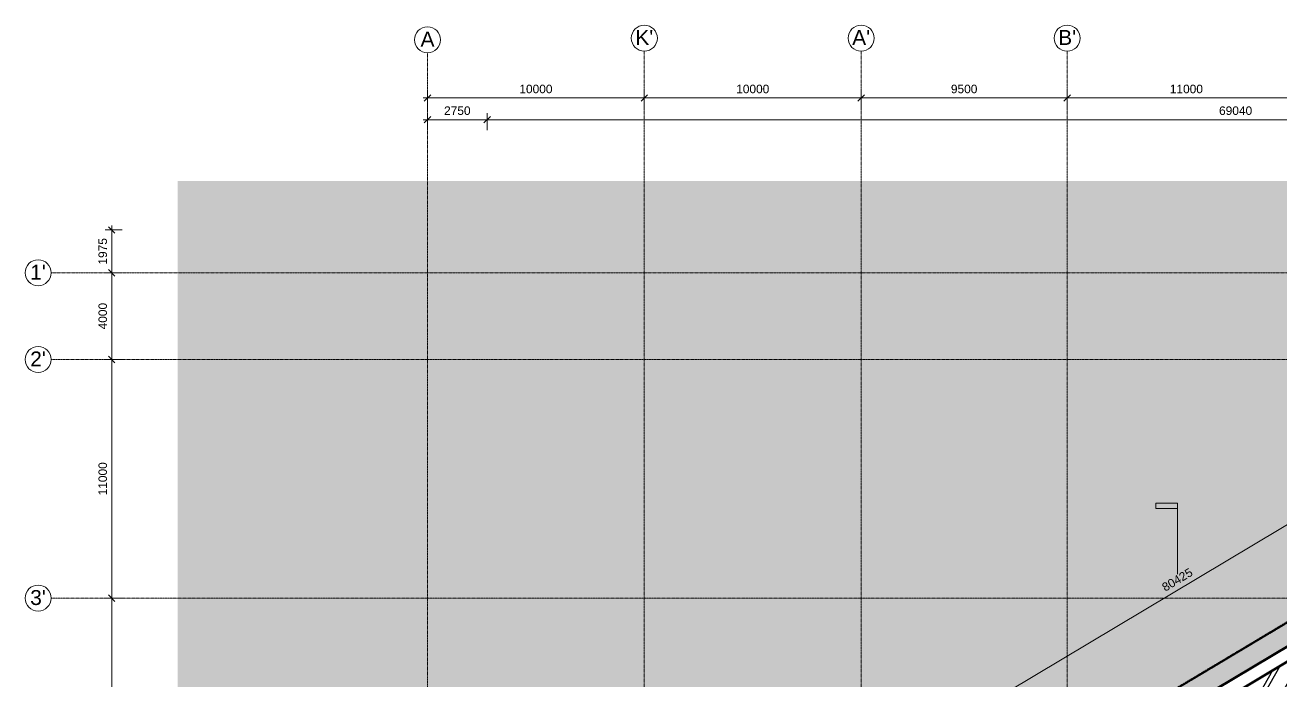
# Model space of a CAD drawing. Header units: millimetres. Extents: x -309924 to 219496, y -330797 to 211873.
# Drawn here: x -11708 to 46211, y 181641 to 211873 of the extents above; entities that cross this region are included whole.
import ezdxf

# ---------------------------------------------------------------- set-up
doc = ezdxf.new("R2010")
doc.units = ezdxf.units.MM
for name, pattern in [('Double dash', [24.5, 10, -3, 2, -3, 2, -4.5]), ('Double dash_2_', [42.8625, 15.875, -4.7625, 6.35, -4.7625, 6.35, -4.7625]), ('Grid Line', [21, 12, -3, 3, -3])]:
    doc.linetypes.add(name, pattern=pattern)
for name, color, linetype, lineweight in [('0-1', 7, 'Continuous', 5), ('0-3', 7, 'Double dash_2_', 50), ('A-ANNO-DIMS', 7, 'Continuous', 9), ('A-WALL-2', 7, 'Continuous', 35), ('C-PROP-LINE', 7, 'Double dash', 70), ('C-PROP-LINE-1', 7, 'Double dash_2_', 50), ('Dims-M_ANCILLARYBUILDING1-F_dwg-1', 7, 'Continuous', 9), ('I-WALL', 7, 'Continuous', 9), ('OAP280_W', 210, 'Continuous', 50), ('S-GRID-1', 7, 'Grid Line', 5), ('S-GRID-IDEN', 7, 'Continuous', 5)]:
    doc.layers.add(name, color=color, linetype=linetype, lineweight=lineweight)
doc.layers.add('A-DETL-GENF-5', color=7, linetype='Continuous', lineweight=9, true_color=0x525252)
doc.layers.add('A-WALL-PATT-1', color=7, linetype='Continuous', lineweight=9, true_color=0x009369)
doc.styles.add('Arial_1', font='arial.ttf', dxfattribs={"height": 393.413174})
doc.styles.add('Arial_11', font='arial.ttf', dxfattribs={"height": 354.071856})
doc.styles.add('Arial_4', font='arial.ttf', dxfattribs={"height": 688.473054})
doc.dimstyles.new('Diagonal_-_2_0mm_Arial', dxfattribs={"dimscale": 304.8, "dimtxt": 500, "dimasz": 0.984252, "dimexe": 0.984252, "dimexo": 0.984252, "dimgap": 0.656168, "dimtad": 1, "dimdec": 0, "dimrnd": 5, "dimzin": 0, "dimdsep": 46, "dimtxsty": 'Arial_11', "dimblk1": 'OBLIQUE', "dimblk2": 'OBLIQUE', "dimsah": 1, "dimcen": 0.09, "dimdle": 0.656168, "dimadec": 0, "dimazin": 0, "dimtfac": 1, "dimtdec": 4, "dimtix": 1, "dimtmove": 0, "dimatfit": 3, "dimfxl": 1, "dimtvp": 1, "dimtolj": 1, "dimtzin": 0, "dimarcsym": 2})

# ---------------------------------------------------------------- blocks, each defined once
blk = doc.blocks.new('Family - ___-1112717-B2_F PLAN _2 OF 2_')
at = {"layer": 'C-PROP-LINE', "ltscale": 0.3}
blk.add_lwpolyline([(75195, 204615), (56424, 190270), (27494, 172990), (24317, 171707), (22343, 170786), (20247, 169882), (19207, 169463), (18068, 169024), (15862, 168236), (13632, 167518), (11379, 166872), (9105, 166298)], dxfattribs=at)
blk = doc.blocks.new('Grid - 3mm-2917264-B2_F PLAN _2 OF 2_')
at = {"layer": 'S-GRID-IDEN'}
blk.add_circle((0, 0), 3, dxfattribs=at)
blk = doc.blocks.new('Family - ___-2785461-B2_F PLAN _2 OF 2_')
at = {"layer": 'C-PROP-LINE'}
blk.add_line((56581, 190357), (-244, 156403), dxfattribs=at)
blk = doc.blocks.new('Family - ___-36030423-B2_F PLAN _2 OF 2_')
at = {"layer": 'C-PROP-LINE'}
blk.add_line((56581, 190357), (-244, 156403), dxfattribs=at)
blk = doc.blocks.new('Family - ___-3197506-B2_F PLAN _2 OF 2_')
at = {"layer": 'C-PROP-LINE-1'}
blk.add_line((56581, 190357), (-244, 156403), dxfattribs=at)
blk = doc.blocks.new('Section - M_Section Tail - Filled-17576198-0510')
at = {"layer": 'Dims-M_ANCILLARYBUILDING1-F_dwg-1'}
blk.add_hatch(color=256, dxfattribs=at).paths.add_polyline_path([(0, 5), (0, 0), (-1.2, 0), (-1.2, 5)], flags=0)
for p, q in [((0, 5), (-1.2, 5)), ((-1.2, 5), (-1.2, 0)), ((0, 0), (0, 5)), ((-1.2, 0), (0, 0))]:
    blk.add_line(p, q, dxfattribs=at)
blk = doc.blocks.new('A$C2C6E4749')
at = {"layer": 'Dims-M_ANCILLARYBUILDING1-F_dwg-1'}
blk.add_line((-5915, 12101), (-5915, 15132), dxfattribs=at)
at = {"layer": 'Dims-M_ANCILLARYBUILDING1-F_dwg-1', "extrusion": (0, 0, -1), "xscale": 199.9999999999998, "yscale": 199.9999999999998, "zscale": 199.9999999999998, "rotation": 270}
blk.add_blockref('Section - M_Section Tail - Filled-17576198-0510', (5915, 15132), dxfattribs=at)
blk = doc.blocks.new('Dims-B2-FPLAN_2OF2__dwg__Oblique-5772969-B2_F PLAN _2 OF 2_')
at = {"layer": 'A-ANNO-DIMS'}
blk.add_line((-0.5, -0.5), (0.5, 0.5), dxfattribs=at)
blk = doc.blocks.new('_Oblique')
at = {"color": 0, "linetype": 'ByBlock', "lineweight": -2}
blk.add_line((-0.5, -0.5), (0.5, 0.5), dxfattribs=at)
blk = doc.blocks.new('*D182')
at = {"layer": 'A-ANNO-DIMS', "color": 0, "lineweight": -2, "transparency": 16777216}
for p, q in [((39010, 168292), (46878, 182158)), ((46953, 181885), (46518, 182132)), ((39283, 168367), (38848, 168614))]:
    blk.add_line(p, q, dxfattribs=at)
at = {"layer": 'Defpoints', "color": 0, "transparency": 16777216}
for p in [(46779, 181984), (47214, 181737), (39544, 168219)]:
    blk.add_point(p, dxfattribs=at)
at = {"layer": 'A-ANNO-DIMS', "color": 0, "lineweight": -2, "transparency": 16777216, "xscale": 299.9999999999999, "yscale": 299.9999999999999, "zscale": 299.9999999999999}
for p, rotation in [((46779, 181984), 60.42918737615303), ((39109, 168466), 240.429187376153)]:
    blk.add_blockref('_Oblique', p, dxfattribs=dict(at, rotation=rotation))
at = {"layer": 'A-ANNO-DIMS', "color": 0, "transparency": 16777216, "insert": (42613, 175413), "char_height": 354.1, "attachment_point": 5, "rotation": 60.42919, "style": 'Arial_11'}
blk.add_mtext('\\A1;15540', dxfattribs=at)

msp = doc.modelspace()

# ---------------------------------------------------------------- hatches: boundary and pattern name
at = {"layer": 'A-DETL-GENF-5'}
h = msp.add_hatch(dxfattribs=at)
h.set_pattern_fill('FP_5', color=256, style=0, pattern_type=2)
h.set_pattern_definition([(45, (0, 0), (1e-13, 1796.051), [1270, -1270]), (45, (-336.8, 336.8), (1e-13, 1796.051), [1270, -1270]), (45, (-673.5, 673.5), (1e-13, 1796.051), [1270, -1270]), (135, (-673.5, 898), (-1796.051, 1e-13), [1270, -1270]), (135, (-336.8, 1234.8), (-1796.051, 1e-13), [1270, -1270]), (135, (0, 1571.5), (-1796.051, 1e-13), [1270, -1270])])
h.paths.add_polyline_path([(9600.4, 129032.5), (9601.2, 161178.1), (78643.5, 202430.8), (123587.6, 202430.6), (123586.1, 139689.7), (115551, 129032.5), (116650, 129032.5), (123219.4, 137750.4), (124355.1, 137750.4), (124462.4, 151156.8), (124469, 204683.5), (-4678.3, 204683.5), (-4667.2, 161414.7), (-1657.7, 160831.2), (3415.6, 163862.5), (5580.2, 160240), (506.8, 157208.6), (-1654.1, 160825.1), (-4667.8, 161403.5), (-4678.3, 129032.5), (7685, 129032.5)])

# ---------------------------------------------------------------- linework, layer by layer
at = {"layer": 'A-ANNO-DIMS'}
for p, q in [((6651.4, 208513), (117051.5, 208513)), ((6851.4, 208032), (6851.4, 208813)), ((36351.4, 208032), (36351.4, 208813)), ((36351.5, 208032), (36351.5, 208813)), ((6651.5, 207513.2), (9801.2, 207513.2)), ((6851.5, 207032.4), (6851.5, 207813.2)), ((9401.2, 207512.8), (123886.6, 207512.8)), ((6952.8, 165220.6), (76336.1, 206679.1)), ((-7232.3, 202430.8), (-8013.3, 202430.8)), ((-7713.3, 132806.2), (-7713.3, 202630.8))]:
    msp.add_line(p, q, dxfattribs=at)
at = {"layer": 'A-ANNO-DIMS', "flags": 128}
for points in [[(16851.5, 208032), (16851.5, 208813)], [(26851.5, 208813), (26851.5, 208032)], [(9601.2, 207032.4), (9601.2, 207813.2)], [(-8013.3, 200456.2), (-7232.3, 200456.2)], [(-7232.3, 196456.2), (-8013.3, 196456.2)], [(-8013.3, 185456.2), (-7232.3, 185456.2)]]:
    msp.add_lwpolyline(points, dxfattribs=at)
at = {"layer": 'A-WALL-2'}
for p, q in [((78641.6, 202430.7), (43126.7, 181210.1)), ((43434.4, 180695), (67826, 195269.3))]:
    msp.add_line(p, q, dxfattribs=at)
at = {"layer": 'I-WALL', "lineweight": 30}
for p, q in [((40947, 173124.3), (46170, 182329.6)), ((45822.1, 182121.7), (41415.8, 174356)), ((46081.7, 182276.8), (45738.6, 182071.8)), ((46084.1, 182275.4), (46081.7, 182276.8))]:
    msp.add_line(p, q, dxfattribs=at)
at = {"layer": 'OAP280_W'}
for p, q in [((78641.6, 202431), (43126.6, 181210)), ((43434.4, 180695), (78807.2, 201831))]:
    msp.add_line(p, q, dxfattribs=at)
at = {"layer": 'S-GRID-1'}
for p, q in [((6851.5, 210596.3), (6851, 123917.3)), ((16851.5, 210672.6), (16851, 123917.3)), ((26851.5, 210672.6), (26851, 123917.3)), ((36354.3, 210672.6), (36353.9, 140117.7)), ((128177.6, 200455.5), (-10507.9, 200456.2)), ((-10507.9, 196456.2), (128177.6, 196455.5)), ((-10508, 185456.2), (128177.5, 185455.5))]:
    msp.add_line(p, q, dxfattribs=at)

# ---------------------------------------------------------------- block references
at = {"xscale": 300, "yscale": 300, "zscale": 300}
for p, rotation in [((6851.4, 208513), 180), ((16851.5, 208513), 180), ((26851.5, 208513), 180), ((36351.4, 208513), 180), ((6851.5, 207513.2), 180), ((9601.2, 207512.8), 180), ((-7713.3, 202430.8), 90), ((-7713.3, 200456.2), 90), ((-7713.3, 200456.2), 270), ((-7713.3, 196456.2), 90), ((-7713.3, 196456.2), 270), ((-7713.3, 185456.2), 90), ((-7713.3, 185456.2), 270)]:
    msp.add_blockref('Dims-B2-FPLAN_2OF2__dwg__Oblique-5772969-B2_F PLAN _2 OF 2_', p, dxfattribs=dict(at, rotation=rotation))
for p in [(16851.5, 208513), (26851.5, 208513), (36351.5, 208513), (9601.2, 207513.2)]:
    msp.add_blockref('Dims-B2-FPLAN_2OF2__dwg__Oblique-5772969-B2_F PLAN _2 OF 2_', p, dxfattribs=at)
at = {"layer": '0-1', "rotation": 359.9997000009001}
for name in ['Family - ___-2785461-B2_F PLAN _2 OF 2_', 'Family - ___-36030423-B2_F PLAN _2 OF 2_']:
    msp.add_blockref(name, (0, 0), dxfattribs=at)
at = {"layer": '0-3', "rotation": 359.9997000009001}
msp.add_blockref('Family - ___-3197506-B2_F PLAN _2 OF 2_', (0, 0), dxfattribs=at)
at = {"layer": 'A-WALL-PATT-1'}
msp.add_blockref('A$C2C6E4749', (47351.3, 174455.9), dxfattribs=at)
at = {"layer": 'C-PROP-LINE'}
msp.add_blockref('Family - ___-1112717-B2_F PLAN _2 OF 2_', (0, 0), dxfattribs=at)
at = {"layer": 'S-GRID-IDEN', "xscale": 199.9999999999998, "yscale": 199.9999999999998, "zscale": 199.9999999999998}
for p, rotation in [((6851.5, 211196.3), 179.9996999996851), ((16851.5, 211272.6), 179.9996999996851), ((26851.5, 211272.6), 179.9996999996851), ((36354.3, 211272.6), 179.9996999996851), ((-11107.9, 200456.3), 269.9996999999992), ((-11107.9, 196456.2), 269.9996999999992), ((-11108, 185456.2), 269.9996999999992)]:
    msp.add_blockref('Grid - 3mm-2917264-B2_F PLAN _2 OF 2_', p, dxfattribs=dict(at, rotation=rotation))

# ---------------------------------------------------------------- texts
at = {"layer": 'A-ANNO-DIMS', "char_height": 393.41, "attachment_point": 2, "line_spacing_factor": 0.938532, "style": 'Arial_1'}
for s, insert, width in [('10000', (11851.4, 209125.7), 1824), ('10000', (21851.5, 209125.7), 1824), ('9500', (31601.5, 209125.7), 1459.2), ('11000', (41851.4, 209125.7), 1824), ('2750', (8226.3, 208125.9), 1459.2), ('69040', (44122.4, 208125.6), 1824)]:
    msp.add_mtext(s, dxfattribs=dict(at, insert=insert, width=width))
for s, insert, width, rotation in [('1975', (-8326, 201443.5), 1459.2, 90), ('4000', (-8326, 198456.2), 1459.2, 90), ('11000', (-8326, 190956.2), 1824, 90), ('80425', (41330.1, 186475.9), 1824, 30.859484)]:
    msp.add_mtext(s, dxfattribs=dict(at, insert=insert, width=width, rotation=rotation))
at = {"layer": 'S-GRID-IDEN', "attachment_point": 2, "line_spacing_factor": 0.938532, "style": 'Arial_4'}
for s, insert, char_height, width in [('A', (6851.7, 211572.2), 688.5, 764.362), ("K'", (16851.7, 211648.5), 688.47, 982.752), ("A'", (26851.7, 211648.5), 688.47, 982.752), ("B'", (36354.5, 211648.5), 688.47, 982.752), ("1'", (-11113.1, 200827.3), 688.47, 856.758), ("2'", (-11113.1, 196827.3), 688.47, 856.758), ("3'", (-11113.2, 185827.3), 688.47, 856.758)]:
    msp.add_mtext(s, dxfattribs=dict(at, insert=insert, char_height=char_height, width=width))

# ---------------------------------------------------------------- dimensions: what is measured, and where the dimension line sits
at = {"layer": 'A-ANNO-DIMS'}
dim = msp.add_linear_dim(base=(46778.9, 181984.1), p1=(39543.6, 168219.4), p2=(47213.7, 181737.4), angle=60.429187, dimstyle='Diagonal_-_2_0mm_Arial', override={"dimpost": '<>', "dimtmove": 1, "dimarcsym": 2}, dxfattribs=at)
dim.commit()
dim.dimension.update_dxf_attribs({"geometry": '*D182', "text_midpoint": (42612.6, 175413.1)})

doc.saveas('drawing.dxf')
